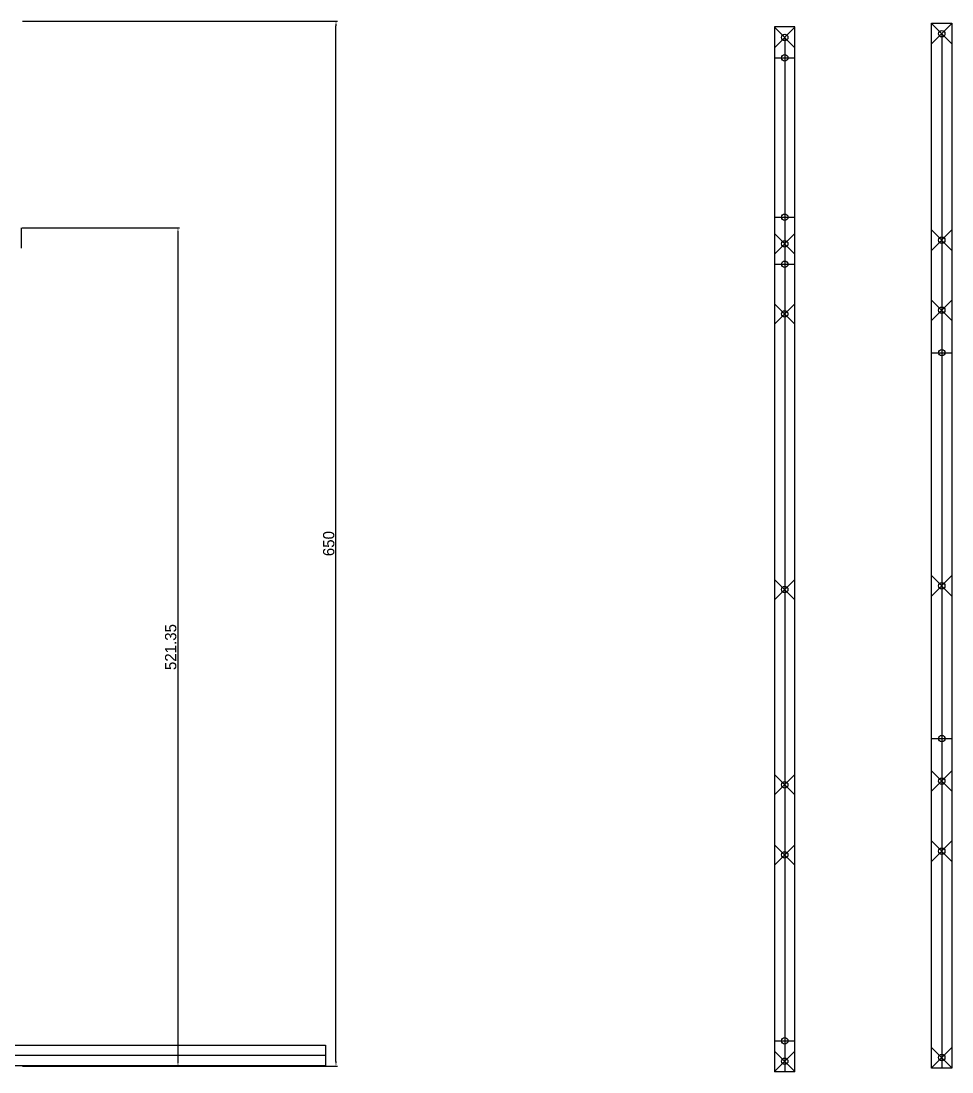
# Model space of a CAD drawing. Header units: millimetres. Extents: x -15418 to 43885, y -27590 to 23052.
# Drawn here: x 29293 to 29872, y -20759 to -20105 of the extents above; entities that cross this region are included whole.
import ezdxf

# ---------------------------------------------------------------- set-up
doc = ezdxf.new("R2010")
doc.units = ezdxf.units.MM
doc.header["$LTSCALE"] = 0.5
doc.layers.get('Defpoints').update_dxf_attribs({"color": 4})
for name, color, linetype in [('Layer1', 1, 'Continuous'), ('Layer2', 2, 'Continuous'), ('Layer3', 9, 'Continuous')]:
    doc.layers.add(name, color=color, linetype=linetype)
doc.dimstyles.new('ISO-25', dxfattribs={"dimtxt": 7, "dimasz": 3, "dimexe": 1, "dimexo": 1, "dimgap": 1, "dimtad": 1, "dimtoh": 1, "dimdec": 3, "dimdsep": 46, "dimtxsty": 'Standard', "dimcen": 2.5, "dimadec": 0, "dimazin": 0, "dimtfac": 1, "dimtdec": 3, "dimtmove": 0, "dimatfit": 3, "dimfxl": 1, "dimarcsym": 1})

# ---------------------------------------------------------------- blocks, each defined once
blk = doc.blocks.new('*D391')
at = {"layer": 'Defpoints', "color": 0, "transparency": 16777216}
for p in [(29292.93, -20105.45), (29488.76, -20105.45), (29292.93, -20755.45)]:
    blk.add_point(p, dxfattribs=at)
at = {"layer": 'Layer2', "color": 0, "lineweight": -2, "transparency": 16777216}
for p, q in [((29293.93, -20105.45), (29489.76, -20105.45)), ((29488.76, -20752.45), (29488.76, -20108.45)), ((29293.93, -20755.45), (29489.76, -20755.45))]:
    blk.add_line(p, q, dxfattribs=at)
at = {"layer": 'Layer2', "color": 0, "transparency": 16777216}
for points in [[(29488.26, -20108.45), (29489.26, -20108.45), (29488.76, -20105.45)], [(29488.26, -20752.45), (29489.26, -20752.45), (29488.76, -20755.45)]]:
    blk.add_solid(points, dxfattribs=at)
at = {"layer": 'Layer2', "color": 0, "transparency": 16777216, "insert": (29484.26, -20430.45), "char_height": 7, "attachment_point": 5, "rotation": 90}
blk.add_mtext('650', dxfattribs=at)
blk = doc.blocks.new('*D392')
at = {"layer": 'Defpoints', "color": 0, "transparency": 16777216}
for p in [(29292.69, -20234.1), (29292.93, -20755.45), (29390.52, -20755.45)]:
    blk.add_point(p, dxfattribs=at)
at = {"layer": 'Layer2', "color": 0, "lineweight": -2, "transparency": 16777216}
for p, q in [((29293.69, -20234.1), (29391.52, -20234.1)), ((29390.52, -20237.1), (29390.52, -20752.45)), ((29293.93, -20755.45), (29391.52, -20755.45))]:
    blk.add_line(p, q, dxfattribs=at)
at = {"layer": 'Layer2', "color": 0, "transparency": 16777216}
for points in [[(29390.02, -20237.1), (29391.02, -20237.1), (29390.52, -20234.1)], [(29390.02, -20752.45), (29391.02, -20752.45), (29390.52, -20755.45)]]:
    blk.add_solid(points, dxfattribs=at)
at = {"layer": 'Layer2', "color": 0, "transparency": 16777216, "insert": (29386.02, -20494.78), "char_height": 7, "attachment_point": 5, "rotation": 90}
blk.add_mtext('521.35', dxfattribs=at)

msp = doc.modelspace()

# ---------------------------------------------------------------- linework, layer by layer
at = {"layer": 'Layer1', "transparency": 33554661}
for p, q in [((28932.1435, -20742.4527), (29482.1435, -20742.4527)), ((29482.1435, -20742.4527), (29482.1435, -20755.1527)), ((29482.1435, -20748.8027), (28932.1435, -20748.8027)), ((29482.1435, -20755.1527), (28932.1435, -20755.1527))]:
    msp.add_line(p, q, dxfattribs=at)
at = {"layer": 'Layer2', "transparency": 33554661}
for p, q in [((29761.3802, -20109.0263), (29761.3802, -20759.0263)), ((29774.0802, -20109.0263), (29761.3802, -20109.0263)), ((29774.0802, -20759.0263), (29774.0802, -20109.0263)), ((29859.0086, -20756.7174), (29859.0086, -20106.7174)), ((29859.0086, -20106.7174), (29871.7086, -20106.7174)), ((29871.7086, -20106.7174), (29871.7086, -20756.7174)), ((29767.7302, -20115.6763), (29767.7302, -20759.0263)), ((29865.3586, -20113.3674), (29865.3586, -20756.7174)), ((29761.3802, -20128.3763), (29774.0802, -20128.3763)), ((29765.7302, -20128.3763), (29769.7302, -20128.3763)), ((29767.7302, -20126.3763), (29767.7302, -20130.3763)), ((29761.3802, -20227.4763), (29774.0802, -20227.4763)), ((29765.7302, -20227.4763), (29769.7302, -20227.4763)), ((29767.7302, -20225.4763), (29767.7302, -20229.4763)), ((29292.9873, -20234.1027), (29292.9873, -20246.8027)), ((29761.3802, -20256.7263), (29774.0802, -20256.7263)), ((29765.7302, -20256.7263), (29769.7302, -20256.7263)), ((29767.7302, -20254.7263), (29767.7302, -20258.7263)), ((29859.0086, -20311.7174), (29871.7086, -20311.7174)), ((29863.3586, -20311.7174), (29867.3586, -20311.7174)), ((29865.3586, -20309.7174), (29865.3586, -20313.7174)), ((29859.0086, -20551.7174), (29871.7086, -20551.7174)), ((29863.3586, -20551.7174), (29867.3586, -20551.7174)), ((29865.3586, -20549.7174), (29865.3586, -20553.7174)), ((29767.7302, -20737.6763), (29767.7302, -20741.6763)), ((29761.3802, -20739.6763), (29774.0802, -20739.6763)), ((29765.7302, -20739.6763), (29769.7302, -20739.6763)), ((29871.7086, -20756.7174), (29859.0086, -20756.7174)), ((29774.0802, -20759.0263), (29761.3802, -20759.0263))]:
    msp.add_line(p, q, dxfattribs=at)
for centre in [(29767.7302, -20128.3763), (29767.7302, -20227.4763), (29767.7302, -20256.7263), (29865.3586, -20311.7174), (29865.3586, -20551.7174), (29767.7302, -20739.6763)]:
    msp.add_circle(centre, 2, dxfattribs=at)
at = {"layer": 'Layer3', "transparency": 33554661}
for p, q in [((29774.0802, -20109.3263), (29761.3802, -20122.0263)), ((29774.0802, -20122.0263), (29761.3802, -20109.3263)), ((29859.0086, -20107.0174), (29871.7086, -20119.7174)), ((29859.0086, -20119.7174), (29871.7086, -20107.0174)), ((29859.0086, -20107.0174), (29871.7086, -20119.7174)), ((29859.0086, -20119.7174), (29871.7086, -20107.0174)), ((29774.0802, -20250.3763), (29761.3802, -20237.6763)), ((29774.0802, -20237.6763), (29761.3802, -20250.3763)), ((29859.0086, -20248.0674), (29871.7086, -20235.3674)), ((29859.0086, -20248.0674), (29871.7086, -20235.3674)), ((29859.0086, -20235.3674), (29871.7086, -20248.0674)), ((29859.0086, -20291.6674), (29871.7086, -20278.9674)), ((29859.0086, -20291.6674), (29871.7086, -20278.9674)), ((29859.0086, -20278.9674), (29871.7086, -20291.6674)), ((29774.0802, -20293.9763), (29761.3802, -20281.2763)), ((29774.0802, -20281.2763), (29761.3802, -20293.9763)), ((29774.0802, -20465.3763), (29761.3802, -20452.6763)), ((29774.0802, -20452.6763), (29761.3802, -20465.3763)), ((29871.7086, -20463.0674), (29859.0086, -20450.3674)), ((29871.7086, -20450.3674), (29859.0086, -20463.0674)), ((29774.0802, -20586.7763), (29761.3802, -20574.0763)), ((29774.0802, -20574.0763), (29761.3802, -20586.7763)), ((29859.0086, -20584.4674), (29871.7086, -20571.7674)), ((29859.0086, -20584.4674), (29871.7086, -20571.7674)), ((29859.0086, -20571.7674), (29871.7086, -20584.4674)), ((29774.0802, -20630.3763), (29761.3802, -20617.6763)), ((29774.0802, -20617.6763), (29761.3802, -20630.3763)), ((29859.0086, -20628.0674), (29871.7086, -20615.3674)), ((29859.0086, -20628.0674), (29871.7086, -20615.3674)), ((29859.0086, -20615.3674), (29871.7086, -20628.0674)), ((29859.0086, -20756.4174), (29871.7086, -20743.7174)), ((29859.0086, -20743.7174), (29871.7086, -20756.4174)), ((29859.0086, -20756.4174), (29871.7086, -20743.7174)), ((29859.0086, -20743.7174), (29871.7086, -20756.4174)), ((29774.0802, -20758.7263), (29761.3802, -20746.0263)), ((29774.0802, -20746.0263), (29761.3802, -20758.7263))]:
    msp.add_line(p, q, dxfattribs=at)
for centre in [(29767.7302, -20115.6763), (29767.7302, -20115.6763), (29767.7302, -20115.6763), (29865.3586, -20113.3674), (29865.3586, -20113.3674), (29865.3586, -20113.3674), (29865.3586, -20113.3674), (29865.3586, -20113.3674), (29865.3586, -20113.3674), (29767.7302, -20128.3763), (29767.7302, -20227.4763), (29865.3586, -20241.7174), (29865.3586, -20241.7174), (29865.3586, -20241.7174), (29865.3586, -20241.7174), (29865.3586, -20241.7174), (29865.3586, -20241.7174), (29767.7302, -20244.0263), (29767.7302, -20256.7263), (29767.7302, -20287.6263), (29865.3586, -20285.3174), (29865.3586, -20285.3174), (29865.3586, -20285.3174), (29865.3586, -20285.3174), (29865.3586, -20285.3174), (29865.3586, -20285.3174), (29865.3586, -20311.7174), (29865.3586, -20456.7174), (29767.7302, -20459.0263), (29865.3586, -20551.7174), (29767.7302, -20580.4263), (29865.3586, -20578.1174), (29865.3586, -20578.1174), (29865.3586, -20578.1174), (29865.3586, -20578.1174), (29865.3586, -20578.1174), (29865.3586, -20578.1174), (29865.3586, -20621.7174), (29767.7302, -20624.0263), (29767.7302, -20739.6763), (29767.7302, -20752.3763), (29865.3586, -20750.0674), (29865.3586, -20750.0674), (29865.3586, -20750.0674), (29865.3586, -20750.0674), (29865.3586, -20750.0674), (29865.3586, -20750.0674)]:
    msp.add_circle(centre, 2, dxfattribs=at)

# ---------------------------------------------------------------- dimensions: what is measured, and where the dimension line sits
at = {"layer": 'Layer2', "transparency": 33554661}
for base, p1, p2, picture, middle in [((29488.7606, -20105.4527), (29292.9312, -20755.4527), (29292.9312, -20105.4527), '*D391', (29484.2606, -20430.4527)), ((29390.5211, -20755.4527), (29292.6873, -20234.1027), (29292.9312, -20755.4527), '*D392', (29386.0211, -20494.7777))]:
    dim = msp.add_linear_dim(base=base, p1=p1, p2=p2, angle=90, dimstyle='ISO-25', dxfattribs=at)
    dim.commit()
    dim.dimension.update_dxf_attribs({"geometry": picture, "text_midpoint": middle})

doc.saveas('drawing.dxf')
